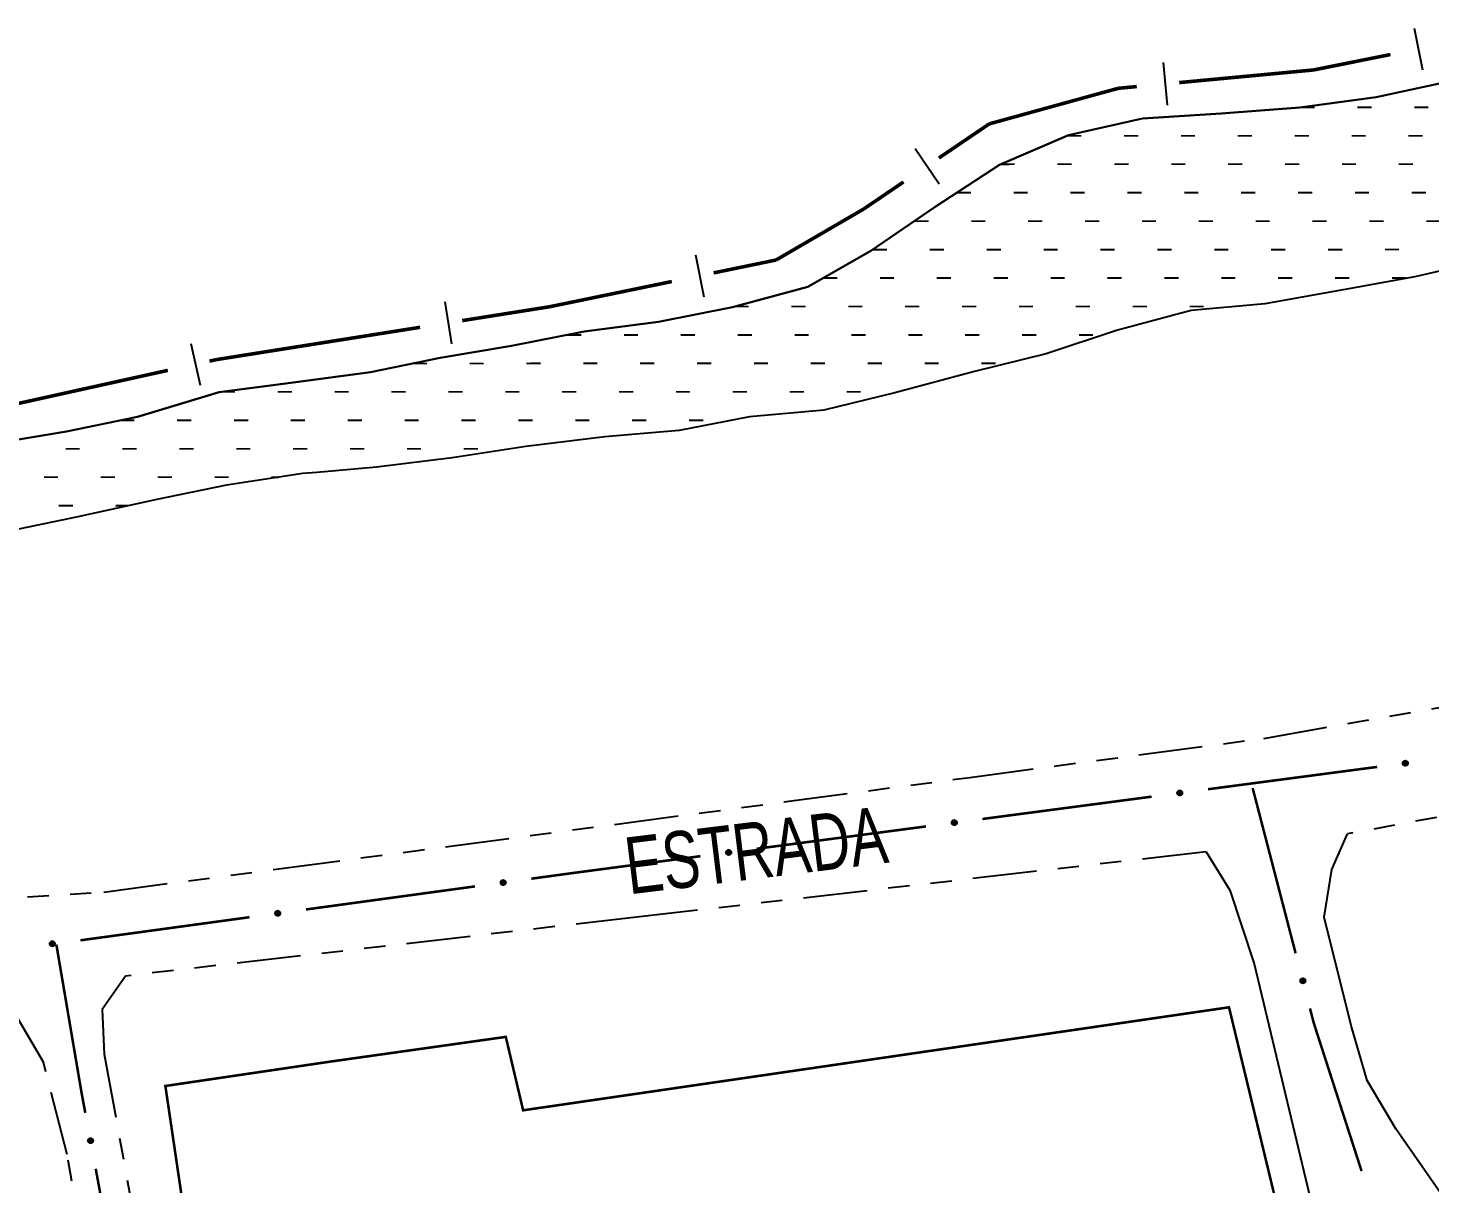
# Model space of a CAD drawing. Extents: x 212200 to 214553, y 4880545 to 4882659.
# Drawn here: x 212911.9 to 213010.5, y 4882008.8 to 4882090 of the extents above; entities that cross this region are included whole.
import ezdxf

# ---------------------------------------------------------------- set-up
doc = ezdxf.new("R2010")
doc.units = 0
doc.header["$LTSCALE"] = 1.5
doc.header["$MEASUREMENT"] = 0
doc.linetypes.add('TRACO_00', pattern=[10, -10])
doc.linetypes.add('TRACO_25', pattern=[8, 3, -1, 1, -1, 1, -1])
for name, color, linetype in [('HD-CURSO-PERENE', 170, 'CONTINUOUS'), ('HD-PRAIA', 251, 'CONTINUOUS'), ('LM-LIM-SETORES-BAIRROS', 250, 'CONTINUOUS'), ('RU-QUADRA', 210, 'CONTINUOUS'), ('SV-EIXO-ROD-ESTR', 7, 'CONTINUOUS'), ('SV-EIXO-RUA-N-PAV', 6, 'CONTINUOUS'), ('SV-EIXO-RUA-PAV', 20, 'CONTINUOUS'), ('SV-EST-M-N-PAV', 20, 'CONTINUOUS'), ('SV-RUA-NAO-PAV', 7, 'CONTINUOUS'), ('SV-RUA-PAVIM', 7, 'CONTINUOUS'), ('SV-TXT-EST-M-N-PAV', 7, 'CONTINUOUS')]:
    doc.layers.add(name, color=color, linetype=linetype)
doc.styles.add('ARIAL', font='ARIAL.SHX')

# ---------------------------------------------------------------- blocks, each defined once
blk = doc.blocks.new('*X1')
at = {"layer": 'HD-PRAIA', "const_width": 0.13}
for points in [[(213001.389184, 4882084.476686), (213002.389184, 4882084.476751)], [(213005.389184, 4882084.476946), (213006.389184, 4882084.477011)], [(213009.389184, 4882084.477206), (213010.389184, 4882084.47727)], [(212984.978126, 4882082.476489), (212985.978126, 4882082.476548)], [(212988.978126, 4882082.476726), (212989.978126, 4882082.476786)], [(212992.978126, 4882082.476964), (212993.978126, 4882082.477023)], [(212996.978126, 4882082.477201), (212997.978126, 4882082.47726)], [(213000.978126, 4882082.477438), (213001.978126, 4882082.477497)], [(213004.978126, 4882082.477675), (213005.978126, 4882082.477735)], [(213008.978126, 4882082.477913), (213009.978126, 4882082.477972)], [(212980.295247, 4882080.476409), (212981.295247, 4882080.476469)], [(212984.295247, 4882080.476648), (212985.295247, 4882080.476707)], [(212988.295247, 4882080.476886), (212989.295247, 4882080.476946)], [(212992.295246, 4882080.477125), (212993.295246, 4882080.477185)], [(212996.295246, 4882080.477364), (212997.295246, 4882080.477423)], [(213000.295246, 4882080.477602), (213001.295246, 4882080.477662)], [(213004.295246, 4882080.477841), (213005.295246, 4882080.477901)], [(213008.295246, 4882080.47808), (213009.295246, 4882080.478139)], [(212977.211446, 4882078.476345), (212978.211446, 4882078.476406)], [(212981.211446, 4882078.476588), (212982.211446, 4882078.476648)], [(212985.211446, 4882078.47683), (212986.211446, 4882078.476891)], [(212989.211446, 4882078.477073), (212990.211446, 4882078.477133)], [(212993.211446, 4882078.477315), (212994.211446, 4882078.477376)], [(212997.211446, 4882078.477557), (212998.211446, 4882078.477618)], [(213001.211446, 4882078.4778), (213002.211446, 4882078.47786)], [(213005.211446, 4882078.478042), (213006.211446, 4882078.478103)], [(213009.211446, 4882078.478285), (213010.211446, 4882078.478345)], [(212974.229753, 4882076.476283), (212975.229753, 4882076.476345)], [(212978.229753, 4882076.476534), (212979.229753, 4882076.476597)], [(212982.229753, 4882076.476786), (212983.229753, 4882076.476849)], [(212986.229753, 4882076.477038), (212987.229753, 4882076.477101)], [(212990.229753, 4882076.47729), (212991.229753, 4882076.477353)], [(212994.229753, 4882076.477541), (212995.229753, 4882076.477604)], [(212998.229753, 4882076.477793), (212999.229753, 4882076.477856)], [(213002.229753, 4882076.478045), (213003.229753, 4882076.478108)], [(213006.229753, 4882076.478297), (213007.229753, 4882076.47836)], [(213010.229753, 4882076.478549), (213011.229753, 4882076.478611)], [(212971.319985, 4882074.47622), (212972.319985, 4882074.476287)], [(212975.319985, 4882074.476486), (212976.319985, 4882074.476553)], [(212979.319985, 4882074.476752), (212980.319985, 4882074.476818)], [(212983.319985, 4882074.477018), (212984.319985, 4882074.477084)], [(212987.319985, 4882074.477284), (212988.319985, 4882074.47735)], [(212991.319985, 4882074.477549), (212992.319985, 4882074.477616)], [(212995.319985, 4882074.477815), (212996.319985, 4882074.477882)], [(212999.319985, 4882074.478081), (213000.319985, 4882074.478147)], [(213003.319985, 4882074.478347), (213004.319985, 4882074.478413)], [(213007.319985, 4882074.478612), (213008.319985, 4882074.478679)], [(212967.812238, 4882072.476152), (212968.812238, 4882072.476223)], [(212971.812238, 4882072.476434), (212972.812238, 4882072.476505)], [(212975.812238, 4882072.476716), (212976.812238, 4882072.476786)], [(212979.812238, 4882072.476998), (212980.812238, 4882072.477068)], [(212983.812238, 4882072.477279), (212984.812238, 4882072.47735)], [(212987.812238, 4882072.477561), (212988.812238, 4882072.477631)], [(212991.812238, 4882072.477843), (212992.812238, 4882072.477913)], [(212995.812238, 4882072.478124), (212996.812238, 4882072.478195)], [(212999.812238, 4882072.478406), (213000.812238, 4882072.478477)], [(213003.812238, 4882072.478688), (213004.812238, 4882072.478758)], [(213007.812238, 4882072.47897), (213008.812238, 4882072.47904)], [(212961.583386, 4882070.476057), (212962.583386, 4882070.476133)], [(212965.583386, 4882070.476361), (212966.583386, 4882070.476437)], [(212969.583386, 4882070.476666), (212970.583386, 4882070.476742)], [(212973.583386, 4882070.47697), (212974.583386, 4882070.477046)], [(212977.583386, 4882070.477274), (212978.583386, 4882070.47735)], [(212981.583386, 4882070.477579), (212982.583386, 4882070.477655)], [(212985.583386, 4882070.477883), (212986.583386, 4882070.477959)], [(212989.583386, 4882070.478187), (212990.583386, 4882070.478263)], [(212993.583386, 4882070.478492), (212994.583386, 4882070.478568)], [(212949.804063, 4882068.475906), (212950.804063, 4882068.47598)], [(212953.804063, 4882068.4762), (212954.804063, 4882068.476274)], [(212957.804063, 4882068.476494), (212958.804063, 4882068.476568)], [(212961.804063, 4882068.476789), (212962.804063, 4882068.476862)], [(212965.804063, 4882068.477083), (212966.804063, 4882068.477156)], [(212969.804063, 4882068.477377), (212970.804063, 4882068.47745)], [(212973.804063, 4882068.477671), (212974.804063, 4882068.477744)], [(212977.804063, 4882068.477965), (212978.804063, 4882068.478038)], [(212981.804063, 4882068.478259), (212982.804063, 4882068.478333)], [(212985.804063, 4882068.478553), (212986.804063, 4882068.478627)], [(212938.948085, 4882066.475765), (212939.948085, 4882066.475835)], [(212942.948085, 4882066.476044), (212943.948085, 4882066.476114)], [(212946.948085, 4882066.476324), (212947.948085, 4882066.476394)], [(212950.948085, 4882066.476603), (212951.948085, 4882066.476673)], [(212954.948085, 4882066.476883), (212955.948085, 4882066.476953)], [(212958.948085, 4882066.477162), (212959.948085, 4882066.477232)], [(212962.948085, 4882066.477442), (212963.948085, 4882066.477512)], [(212966.948085, 4882066.477721), (212967.948085, 4882066.477791)], [(212970.948085, 4882066.478001), (212971.948085, 4882066.478071)], [(212974.948085, 4882066.47828), (212975.948085, 4882066.47835)], [(212978.948085, 4882066.47856), (212979.948085, 4882066.47863)], [(212925.461176, 4882064.475597), (212926.461176, 4882064.475662)], [(212929.461176, 4882064.475859), (212930.461176, 4882064.475925)], [(212933.461176, 4882064.476122), (212934.461176, 4882064.476187)], [(212937.461176, 4882064.476384), (212938.461176, 4882064.476449)], [(212941.461176, 4882064.476646), (212942.461176, 4882064.476712)], [(212945.461176, 4882064.476909), (212946.461176, 4882064.476974)], [(212949.461175, 4882064.477171), (212950.461175, 4882064.477236)], [(212953.461175, 4882064.477433), (212954.461175, 4882064.477499)], [(212957.461175, 4882064.477696), (212958.461175, 4882064.477761)], [(212961.461175, 4882064.477958), (212962.461175, 4882064.478023)], [(212965.461175, 4882064.47822), (212966.461175, 4882064.478286)], [(212969.461175, 4882064.478482), (212970.461175, 4882064.478548)], [(212918.38291, 4882062.475493), (212919.38291, 4882062.475562)], [(212922.38291, 4882062.475769), (212923.38291, 4882062.475838)], [(212926.38291, 4882062.476045), (212927.38291, 4882062.476114)], [(212930.38291, 4882062.47632), (212931.38291, 4882062.476389)], [(212934.38291, 4882062.476596), (212935.38291, 4882062.476665)], [(212938.38291, 4882062.476872), (212939.38291, 4882062.476941)], [(212942.38291, 4882062.477148), (212943.38291, 4882062.477217)], [(212946.38291, 4882062.477424), (212947.38291, 4882062.477492)], [(212950.38291, 4882062.477699), (212951.38291, 4882062.477768)], [(212954.38291, 4882062.477975), (212955.38291, 4882062.478044)], [(212958.38291, 4882062.478251), (212959.38291, 4882062.47832)], [(212914.541332, 4882060.475918), (212915.541332, 4882060.47599)], [(212918.541332, 4882060.476206), (212919.541332, 4882060.476278)], [(212922.541332, 4882060.476494), (212923.541332, 4882060.476567)], [(212926.541332, 4882060.476783), (212927.541332, 4882060.476855)], [(212930.541332, 4882060.477071), (212931.541332, 4882060.477143)], [(212934.541332, 4882060.477359), (212935.541332, 4882060.477431)], [(212938.541332, 4882060.477647), (212939.541332, 4882060.477719)], [(212942.541332, 4882060.477936), (212943.541332, 4882060.478008)], [(212913.019926, 4882058.476991), (212914.019926, 4882058.477059)], [(212917.019926, 4882058.477262), (212918.019926, 4882058.47733)], [(212921.019926, 4882058.477534), (212922.019926, 4882058.477601)], [(212925.019926, 4882058.477805), (212926.019926, 4882058.477873)], [(212929.019926, 4882058.478076), (212929.51903, 4882058.475538)], [(212914.052713, 4882056.478135), (212915.052713, 4882056.478191)], [(212918.052713, 4882056.478361), (212918.955883, 4882056.4754)]]:
    blk.add_lwpolyline(points, dxfattribs=at)

msp = doc.modelspace()

# ---------------------------------------------------------------- linework, layer by layer
at = {"layer": 'HD-CURSO-PERENE', "linetype": 'Continuous'}
msp.add_polyline3d([(213012.03, 4882086.35, 2.200891), (213006.71, 4882085.2, 2.200891), (213001.34, 4882084.47, 2.200891), (212995.82, 4882084.05, 2.200891), (212990.28, 4882083.68, 2.200891), (212985.08, 4882082.52, 2.200891), (212980.21, 4882080.44, 2.200891), (212975.69, 4882077.48, 2.200891), (212971.18, 4882074.38, 2.200891), (212966.74, 4882071.87, 2.200891), (212961.45, 4882070.44, 2.200891), (212956.23, 4882069.39, 2.200891), (212951.01, 4882068.71, 2.200891), (212945.91, 4882067.72, 2.200891), (212940.89, 4882066.88, 2.200891), (212935.99, 4882065.86, 2.200891), (212930.39, 4882065.11, 2.200891), (212925.34, 4882064.46, 2.200891), (212919.59, 4882062.73, 2.200891), (212914.61, 4882061.68, 2.200891), (212909.67, 4882060.87, 2.200891)], dxfattribs=at)
at = {"layer": 'HD-PRAIA', "linetype": 'TRACO_00'}
for points in [[(212909.67, 4882060.87, 2.200891), (212914.61, 4882061.68, 2.200891), (212919.59, 4882062.73, 2.200891), (212925.34, 4882064.46, 2.200891), (212930.39, 4882065.11, 2.200891), (212935.99, 4882065.86, 2.200891), (212940.89, 4882066.88, 2.200891), (212945.91, 4882067.72, 2.200891), (212951.01, 4882068.71, 2.200891), (212956.23, 4882069.39, 2.200891), (212961.45, 4882070.44, 2.200891), (212966.74, 4882071.87, 2.200891), (212971.18, 4882074.38, 2.200891), (212975.69, 4882077.48, 2.200891), (212980.21, 4882080.44, 2.200891), (212985.08, 4882082.52, 2.200891), (212990.28, 4882083.68, 2.200891), (212995.82, 4882084.05, 2.200891), (213001.34, 4882084.47, 2.200891), (213006.71, 4882085.2, 2.200891), (213012.03, 4882086.35, 2.200891)], [(213014.313725, 4882073.689736, 2.937335), (213009.424085, 4882072.559807, 2.937335), (213004.384417, 4882071.64987, 2.937335), (212998.874777, 4882070.669939, 2.937335), (212993.705044, 4882070.199987, 2.947424), (212988.455462, 4882068.79007, 2.947424), (212983.495903, 4882067.16016, 2.947424), (212978.456289, 4882065.900236, 2.947424), (212972.856731, 4882064.420324, 2.947424), (212967.867112, 4882063.1804, 2.947424), (212962.63738, 4882062.720448, 2.947424), (212957.687715, 4882061.770512, 2.947424), (212952.467982, 4882061.31056, 2.947424), (212946.898296, 4882060.640618, 2.947424), (212941.738613, 4882059.850677, 2.947424), (212936.408916, 4882059.190733, 2.927247), (212932.202246, 4882058.817188, 2.927247), (212931.229182, 4882058.730781, 2.927247), (212925.869508, 4882057.930842, 2.927247), (212920.949852, 4882056.910909, 2.937335), (212915.41025, 4882055.700987, 2.937335), (212910.100621, 4882054.601059, 2.957512)]]:
    msp.add_polyline3d(points, dxfattribs=at)
at = {"layer": 'LM-LIM-SETORES-BAIRROS'}
for points in [[(213009.380071, 4882090.048827), (213009.968419, 4882087.107085)], [(212991.726254, 4882087.616807), (212992.006277, 4882084.629904)], [(212974.286673, 4882081.593781), (212975.969218, 4882079.110025)], [(212958.832241, 4882074.106149), (212959.438315, 4882071.168008)], [(212941.211752, 4882070.810185), (212941.681495, 4882067.847189)], [(212923.361544, 4882067.885647), (212924.009591, 4882064.956477)]]:
    msp.add_lwpolyline(points, dxfattribs=at)
at = {"layer": 'LM-LIM-SETORES-BAIRROS', "const_width": 0.25}
for points in [[(213007.713084, 4882088.185724), (213002.81018, 4882087.205143)], [(213002.285046, 4882087.100117), (212992.8619, 4882086.216696)], [(213002.81018, 4882087.205143), (213002.285046, 4882087.100117)], [(212988.572218, 4882085.814539), (212980.193085, 4882083.505329)], [(212988.879363, 4882085.843333), (212988.572218, 4882085.814539)], [(212989.874997, 4882085.936674), (212988.879363, 4882085.843333)], [(212979.501754, 4882083.314805), (212975.955864, 4882080.912751)], [(212980.193085, 4882083.505329), (212979.501754, 4882083.314805)], [(212973.472108, 4882079.230206), (212970.988352, 4882077.547662)], [(212970.645552, 4882077.315443), (212964.951951, 4882074.005209)], [(212970.988352, 4882077.547662), (212970.645552, 4882077.315443)], [(212964.503348, 4882073.744394), (212960.114658, 4882072.839103)], [(212964.951951, 4882074.005209), (212964.503348, 4882073.744394)], [(212957.176517, 4882072.233029), (212949.341474, 4882070.616832)], [(212948.576469, 4882070.459029), (212942.434289, 4882069.485268)], [(212949.341474, 4882070.616832), (212948.576469, 4882070.459029)], [(212939.471294, 4882069.015525), (212925.643982, 4882066.82339)], [(212925.150388, 4882066.745138), (212924.661957, 4882066.637078)], [(212925.643982, 4882066.82339), (212925.150388, 4882066.745138)], [(212921.732787, 4882065.989031), (212909.039718, 4882063.18083)]]:
    msp.add_lwpolyline(points, dxfattribs=at)
at = {"layer": 'RU-QUADRA', "linetype": 'Continuous', "const_width": 0.18, "flags": 128}
msp.add_lwpolyline([(213102.179297, 4881570.507812), (213079.254985, 4881667.304371), (213069.1, 4881711.74), (213064.59, 4881730.87), (213048.17, 4881799.01), (213040.78, 4881829.77), (213014.41, 4881945.52), (213009.95, 4881964.98), (212996.36, 4882021.22), (212961.6, 4882016.15), (212946.72, 4882013.98), (212945.5, 4882019.14), (212933.14, 4882017.4), (212921.56, 4882015.69), (212925.05, 4881992.09), (212926.11, 4881985.75), (212938.3, 4881912.42), (212951.77, 4881838.36), (212961.95, 4881786.32), (212974.61, 4881711.7), (212979.76, 4881681.29), (212985.16, 4881649.49), (213002.00624, 4881550.149158)], dxfattribs=at)
at = {"layer": 'SV-EIXO-ROD-ESTR', "const_width": 0.18}
for points in [[(213006.777926, 4882038.115732), (212994.880872, 4882036.547256)], [(212990.915188, 4882036.024431), (212979.018134, 4882034.455956)], [(212975.05245, 4882033.93313), (212963.155396, 4882032.364655)], [(212959.189712, 4882031.84183), (212951.258343, 4882030.796179)], [(212950.311453, 4882030.671345), (212947.294547, 4882030.259279)], [(212951.258343, 4882030.796179), (212950.311453, 4882030.671345)], [(212943.331344, 4882029.717964), (212931.441735, 4882028.094017)], [(212927.478532, 4882027.552701), (212915.588924, 4882025.928754)]]:
    msp.add_lwpolyline(points, dxfattribs=at)
at = {"layer": 'SV-EIXO-ROD-ESTR'}
for points in [[(213008.917604, 4882038.286789), (213008.888391, 4882038.247564), (213008.855262, 4882038.219826), (213008.820972, 4882038.204643), (213008.787173, 4882038.199128), (213008.75196, 4882038.197381), (213008.716068, 4882038.203452), (213008.677725, 4882038.219013), (213008.638172, 4882038.248043), (213008.611987, 4882038.283847), (213008.595304, 4882038.316668), (213008.587524, 4882038.351581), (213008.586399, 4882038.385818), (213008.593938, 4882038.422891), (213008.610088, 4882038.461594), (213008.640241, 4882038.50066), (213008.672906, 4882038.527631), (213008.706458, 4882038.541445), (213008.741606, 4882038.549044), (213008.777578, 4882038.550398), (213008.812775, 4882038.544235), (213008.851714, 4882038.527905), (213008.889878, 4882038.497633), (213008.91715, 4882038.465361), (213008.931431, 4882038.432012), (213008.938134, 4882038.397239), (213008.940316, 4882038.361942), (213008.935716, 4882038.325609), (213008.917604, 4882038.286789)], [(212993.054866, 4882036.195488), (212993.025653, 4882036.156263), (212992.992524, 4882036.128525), (212992.958234, 4882036.113343), (212992.924435, 4882036.107827), (212992.889221, 4882036.10608), (212992.85333, 4882036.112151), (212992.814987, 4882036.127713), (212992.775433, 4882036.156742), (212992.749249, 4882036.192546), (212992.732566, 4882036.225367), (212992.724786, 4882036.26028), (212992.723661, 4882036.294517), (212992.7312, 4882036.33159), (212992.74735, 4882036.370293), (212992.777502, 4882036.409359), (212992.810167, 4882036.43633), (212992.84372, 4882036.450144), (212992.878868, 4882036.457743), (212992.91484, 4882036.459097), (212992.950037, 4882036.452934), (212992.988976, 4882036.436604), (212993.02714, 4882036.406332), (212993.054412, 4882036.37406), (212993.068693, 4882036.340711), (212993.075396, 4882036.305939), (212993.077578, 4882036.270641), (212993.072978, 4882036.234308), (212993.054866, 4882036.195488)], [(212977.192128, 4882034.104187), (212977.162914, 4882034.064962), (212977.129786, 4882034.037224), (212977.095496, 4882034.022042), (212977.061697, 4882034.016527), (212977.026483, 4882034.014779), (212976.990592, 4882034.02085), (212976.952249, 4882034.036412), (212976.912695, 4882034.065441), (212976.886511, 4882034.101245), (212976.869828, 4882034.134066), (212976.862048, 4882034.168979), (212976.860923, 4882034.203216), (212976.868462, 4882034.240289), (212976.884612, 4882034.278992), (212976.914764, 4882034.318058), (212976.947429, 4882034.345029), (212976.980982, 4882034.358843), (212977.01613, 4882034.366443), (212977.052102, 4882034.367796), (212977.087299, 4882034.361634), (212977.126237, 4882034.345303), (212977.164402, 4882034.315032), (212977.191674, 4882034.282759), (212977.205955, 4882034.24941), (212977.212658, 4882034.214638), (212977.21484, 4882034.17934), (212977.210239, 4882034.143007), (212977.192128, 4882034.104187)], [(212961.32939, 4882032.012886), (212961.300176, 4882031.973661), (212961.267048, 4882031.945923), (212961.232758, 4882031.930741), (212961.198959, 4882031.925226), (212961.163745, 4882031.923478), (212961.127854, 4882031.929549), (212961.089511, 4882031.945111), (212961.049957, 4882031.97414), (212961.023773, 4882032.009945), (212961.00709, 4882032.042766), (212960.99931, 4882032.077678), (212960.998185, 4882032.111915), (212961.005724, 4882032.148988), (212961.021874, 4882032.187691), (212961.052026, 4882032.226757), (212961.084691, 4882032.253728), (212961.118243, 4882032.267542), (212961.153392, 4882032.275142), (212961.189363, 4882032.276495), (212961.224561, 4882032.270333), (212961.263499, 4882032.254002), (212961.301663, 4882032.223731), (212961.328936, 4882032.191458), (212961.343217, 4882032.158109), (212961.34992, 4882032.123337), (212961.352102, 4882032.088039), (212961.347501, 4882032.051706), (212961.32939, 4882032.012886)], [(212945.470201, 4882029.898998), (212945.441171, 4882029.859637), (212945.408172, 4882029.831745), (212945.373953, 4882029.816403), (212945.34018, 4882029.81073), (212945.304975, 4882029.808818), (212945.269056, 4882029.814722), (212945.230641, 4882029.830104), (212945.190952, 4882029.858949), (212945.164601, 4882029.894631), (212945.147765, 4882029.927374), (212945.139822, 4882029.96225), (212945.138538, 4882029.996481), (212945.145904, 4882030.033589), (212945.161873, 4882030.072367), (212945.191843, 4882030.111573), (212945.224382, 4882030.138696), (212945.257869, 4882030.152667), (212945.292982, 4882030.16043), (212945.328947, 4882030.161951), (212945.364173, 4882030.155953), (212945.403187, 4882030.139804), (212945.441492, 4882030.109711), (212945.468914, 4882030.077566), (212945.483351, 4882030.044284), (212945.490216, 4882030.009543), (212945.492562, 4882029.974256), (212945.488131, 4882029.937902), (212945.470201, 4882029.898998)], [(212929.61739, 4882027.733735), (212929.588359, 4882027.694375), (212929.55536, 4882027.666482), (212929.521142, 4882027.65114), (212929.487369, 4882027.645468), (212929.452164, 4882027.643556), (212929.416244, 4882027.649459), (212929.377829, 4882027.664842), (212929.338141, 4882027.693686), (212929.311789, 4882027.729369), (212929.294953, 4882027.762111), (212929.287011, 4882027.796987), (212929.285726, 4882027.831218), (212929.293092, 4882027.868327), (212929.309061, 4882027.907104), (212929.339031, 4882027.946311), (212929.37157, 4882027.973434), (212929.405058, 4882027.987404), (212929.44017, 4882027.995167), (212929.476135, 4882027.996688), (212929.511361, 4882027.99069), (212929.550375, 4882027.974542), (212929.58868, 4882027.944448), (212929.616102, 4882027.912304), (212929.630539, 4882027.879021), (212929.637404, 4882027.844281), (212929.639751, 4882027.808994), (212929.63532, 4882027.77264), (212929.61739, 4882027.733735)], [(212913.754353, 4882025.582431), (212913.722256, 4882025.545529), (212913.687124, 4882025.520376), (212913.651784, 4882025.507831), (212913.617664, 4882025.504889), (212913.582419, 4882025.50581), (212913.54709, 4882025.514579), (212913.510034, 4882025.532997), (212913.47279, 4882025.564935), (212913.449389, 4882025.602618), (212913.435237, 4882025.636607), (212913.43012, 4882025.672008), (212913.431589, 4882025.706232), (212913.441911, 4882025.742629), (212913.460942, 4882025.779999), (212913.493963, 4882025.816672), (212913.528575, 4882025.841095), (212913.563076, 4882025.852331), (212913.598699, 4882025.85725), (212913.63467, 4882025.855878), (212913.6693, 4882025.84707), (212913.706892, 4882025.827841), (212913.742656, 4882025.794769), (212913.767409, 4882025.760526), (212913.779127, 4882025.726192), (212913.783179, 4882025.691012), (212913.782685, 4882025.655651), (212913.775349, 4882025.61977), (212913.754353, 4882025.582431)]]:
    msp.add_lwpolyline(points, close=True, dxfattribs=at)
for points in [[(213008.91715, 4882038.465361), (213008.586399, 4882038.385818)], [(213008.931431, 4882038.432012), (213008.587524, 4882038.351581)], [(213008.920749, 4882038.448995), (213008.589888, 4882038.369591)], [(213008.932151, 4882038.414714), (213008.592816, 4882038.336945)], [(213008.889878, 4882038.497633), (213008.593938, 4882038.422891)], [(213008.901231, 4882038.482207), (213008.594721, 4882038.406013)], [(213008.938134, 4882038.397239), (213008.595304, 4882038.316668)], [(213008.867189, 4882038.51075), (213008.604965, 4882038.443148)], [(213008.935613, 4882038.378009), (213008.60881, 4882038.29914)], [(213008.851714, 4882038.527905), (213008.610088, 4882038.461594)], [(213008.940316, 4882038.361942), (213008.611987, 4882038.283847)], [(213008.933308, 4882038.343297), (213008.629681, 4882038.266107)], [(213008.827096, 4882038.532991), (213008.632795, 4882038.482601)], [(213008.935716, 4882038.325609), (213008.638172, 4882038.248043)], [(213008.812775, 4882038.544235), (213008.640241, 4882038.50066)], [(213008.925591, 4882038.307872), (213008.661197, 4882038.235854)], [(213008.790957, 4882038.546119), (213008.66287, 4882038.515469)], [(213008.777578, 4882038.550398), (213008.672906, 4882038.527631)], [(213008.917604, 4882038.286789), (213008.677725, 4882038.219013)], [(213008.900823, 4882038.266069), (213008.704174, 4882038.212617)], [(213008.888391, 4882038.247564), (213008.716068, 4882038.203452)], [(213008.869574, 4882038.23167), (213008.742661, 4882038.202551)], [(213008.855262, 4882038.219826), (213008.75196, 4882038.197381)], [(212993.054412, 4882036.37406), (212992.723661, 4882036.294517)], [(212993.068693, 4882036.340711), (212992.724786, 4882036.26028)], [(212993.058011, 4882036.357694), (212992.72715, 4882036.27829)], [(212993.069413, 4882036.323413), (212992.730078, 4882036.245644)], [(212993.02714, 4882036.406332), (212992.7312, 4882036.33159)], [(212993.038493, 4882036.390906), (212992.731983, 4882036.314712)], [(212993.075396, 4882036.305939), (212992.732566, 4882036.225367)], [(212993.004451, 4882036.41945), (212992.742226, 4882036.351847)], [(212993.072875, 4882036.286709), (212992.746072, 4882036.207839)], [(212992.988976, 4882036.436604), (212992.74735, 4882036.370293)], [(212993.077578, 4882036.270641), (212992.749249, 4882036.192546)], [(212993.07057, 4882036.251996), (212992.766943, 4882036.174806)], [(212992.964358, 4882036.44169), (212992.770057, 4882036.3913)], [(212993.072978, 4882036.234308), (212992.775433, 4882036.156742)], [(212992.950037, 4882036.452934), (212992.777502, 4882036.409359)], [(212993.062853, 4882036.216571), (212992.798458, 4882036.144553)], [(212992.928219, 4882036.454818), (212992.800132, 4882036.424168)], [(212992.91484, 4882036.459097), (212992.810167, 4882036.43633)], [(212993.054866, 4882036.195488), (212992.814987, 4882036.127713)], [(212993.038085, 4882036.174768), (212992.841435, 4882036.121316)], [(212993.025653, 4882036.156263), (212992.85333, 4882036.112151)], [(212993.006836, 4882036.140369), (212992.879923, 4882036.11125)], [(212992.992524, 4882036.128525), (212992.889221, 4882036.10608)], [(212977.191674, 4882034.282759), (212976.860923, 4882034.203216)], [(212977.205955, 4882034.24941), (212976.862048, 4882034.168979)], [(212977.195273, 4882034.266394), (212976.864412, 4882034.186989)], [(212977.206674, 4882034.232112), (212976.867339, 4882034.154343)], [(212977.164402, 4882034.315032), (212976.868462, 4882034.240289)], [(212977.175755, 4882034.299605), (212976.869244, 4882034.223411)], [(212977.212658, 4882034.214638), (212976.869828, 4882034.134066)], [(212977.141713, 4882034.328149), (212976.879488, 4882034.260546)], [(212977.210137, 4882034.195408), (212976.883334, 4882034.116538)], [(212977.126237, 4882034.345303), (212976.884612, 4882034.278992)], [(212977.21484, 4882034.17934), (212976.886511, 4882034.101245)], [(212977.207832, 4882034.160696), (212976.904205, 4882034.083505)], [(212977.10162, 4882034.35039), (212976.907319, 4882034.3)], [(212977.210239, 4882034.143007), (212976.912695, 4882034.065441)], [(212977.087299, 4882034.361634), (212976.914764, 4882034.318058)], [(212977.200115, 4882034.12527), (212976.93572, 4882034.053252)], [(212977.065481, 4882034.363517), (212976.937394, 4882034.332867)], [(212977.052102, 4882034.367796), (212976.947429, 4882034.345029)], [(212977.192128, 4882034.104187), (212976.952249, 4882034.036412)], [(212977.175347, 4882034.083467), (212976.978697, 4882034.030015)], [(212977.162914, 4882034.064962), (212976.990592, 4882034.02085)], [(212977.144098, 4882034.049068), (212977.017185, 4882034.019949)], [(212977.129786, 4882034.037224), (212977.026483, 4882034.014779)], [(212961.328936, 4882032.191458), (212960.998185, 4882032.111915)], [(212961.343217, 4882032.158109), (212960.99931, 4882032.077678)], [(212961.332535, 4882032.175093), (212961.001674, 4882032.095688)], [(212961.343936, 4882032.140811), (212961.004601, 4882032.063042)], [(212961.301663, 4882032.223731), (212961.005724, 4882032.148988)], [(212961.313017, 4882032.208304), (212961.006506, 4882032.13211)], [(212961.34992, 4882032.123337), (212961.00709, 4882032.042766)], [(212961.278975, 4882032.236848), (212961.01675, 4882032.169245)], [(212961.347399, 4882032.104107), (212961.020596, 4882032.025237)], [(212961.263499, 4882032.254002), (212961.021874, 4882032.187691)], [(212961.352102, 4882032.088039), (212961.023773, 4882032.009945)], [(212961.345094, 4882032.069395), (212961.041467, 4882031.992204)], [(212961.238881, 4882032.259089), (212961.044581, 4882032.208699)], [(212961.347501, 4882032.051706), (212961.049957, 4882031.97414)], [(212961.224561, 4882032.270333), (212961.052026, 4882032.226757)], [(212961.337377, 4882032.033969), (212961.072982, 4882031.961951)], [(212961.202742, 4882032.272217), (212961.074656, 4882032.241567)], [(212961.189363, 4882032.276495), (212961.084691, 4882032.253728)], [(212961.32939, 4882032.012886), (212961.089511, 4882031.945111)], [(212961.312609, 4882031.992166), (212961.115959, 4882031.938714)], [(212961.300176, 4882031.973661), (212961.127854, 4882031.929549)], [(212961.28136, 4882031.957767), (212961.154447, 4882031.928649)], [(212961.267048, 4882031.945923), (212961.163745, 4882031.923478)], [(212945.468914, 4882030.077566), (212945.138538, 4882029.996481)], [(212945.483351, 4882030.044284), (212945.139822, 4882029.96225)], [(212945.47259, 4882030.061217), (212945.142102, 4882029.980271)], [(212945.484151, 4882030.026989), (212945.145182, 4882029.947639)], [(212945.441492, 4882030.109711), (212945.145904, 4882030.033589)], [(212945.452917, 4882030.094337), (212945.146765, 4882030.016714)], [(212945.490216, 4882030.009543), (212945.147765, 4882029.927374)], [(212945.418742, 4882030.122722), (212945.156836, 4882030.053897)], [(212945.403187, 4882030.139804), (212945.161873, 4882030.072367)], [(212945.378546, 4882030.144776), (212945.184482, 4882030.09348)], [(212945.364173, 4882030.155953), (212945.191843, 4882030.111573)], [(212945.342346, 4882030.157735), (212945.214403, 4882030.126488)], [(212945.328947, 4882030.161951), (212945.224382, 4882030.138696)], [(212945.487785, 4882029.990302), (212945.161353, 4882029.909909)], [(212945.492562, 4882029.974256), (212945.164601, 4882029.894631)], [(212945.485641, 4882029.955579), (212945.182378, 4882029.876974)], [(212945.488131, 4882029.937902), (212945.190952, 4882029.858949)], [(212945.47809, 4882029.920118), (212945.214034, 4882029.846867)], [(212945.470201, 4882029.898998), (212945.230641, 4882029.830104)], [(212945.453517, 4882029.8782), (212945.257119, 4882029.823831)], [(212945.441171, 4882029.859637), (212945.269056, 4882029.814722)], [(212945.422428, 4882029.843656), (212945.295653, 4882029.813945)], [(212945.408172, 4882029.831745), (212945.304975, 4882029.808818)], [(212929.616102, 4882027.912304), (212929.285726, 4882027.831218)], [(212929.630539, 4882027.879021), (212929.287011, 4882027.796987)], [(212929.619778, 4882027.895955), (212929.289291, 4882027.815008)], [(212929.631339, 4882027.861727), (212929.292371, 4882027.782376)], [(212929.58868, 4882027.944448), (212929.293092, 4882027.868327)], [(212929.600105, 4882027.929075), (212929.293953, 4882027.851452)], [(212929.637404, 4882027.844281), (212929.294953, 4882027.762111)], [(212929.56593, 4882027.95746), (212929.304024, 4882027.888634)], [(212929.634973, 4882027.825039), (212929.308542, 4882027.744646)], [(212929.550375, 4882027.974542), (212929.309061, 4882027.907104)], [(212929.639751, 4882027.808994), (212929.311789, 4882027.729369)], [(212929.63283, 4882027.790317), (212929.329566, 4882027.711711)], [(212929.525734, 4882027.979513), (212929.33167, 4882027.928218)], [(212929.63532, 4882027.77264), (212929.338141, 4882027.693686)], [(212929.511361, 4882027.99069), (212929.339031, 4882027.946311)], [(212929.625278, 4882027.754855), (212929.361222, 4882027.681605)], [(212929.489534, 4882027.992472), (212929.361591, 4882027.961225)], [(212929.476135, 4882027.996688), (212929.37157, 4882027.973434)], [(212929.61739, 4882027.733735), (212929.377829, 4882027.664842)], [(212929.600705, 4882027.712938), (212929.404307, 4882027.658569)], [(212929.588359, 4882027.694375), (212929.416244, 4882027.649459)], [(212929.569617, 4882027.678393), (212929.442842, 4882027.648683)], [(212929.55536, 4882027.666482), (212929.452164, 4882027.643556)], [(212913.779127, 4882025.726192), (212913.43012, 4882025.672008)], [(212913.767409, 4882025.760526), (212913.431589, 4882025.706232)], [(212913.76976, 4882025.743935), (212913.43384, 4882025.689788)], [(212913.778535, 4882025.708889), (212913.434289, 4882025.657014)], [(212913.783179, 4882025.691012), (212913.435237, 4882025.636607)], [(212913.75281, 4882025.778528), (212913.441414, 4882025.725739)], [(212913.742656, 4882025.794769), (212913.441911, 4882025.742629)], [(212913.779211, 4882025.672028), (212913.447378, 4882025.618107)], [(212913.782685, 4882025.655651), (212913.449389, 4882025.602618)], [(212913.721025, 4882025.809565), (212913.454438, 4882025.761993)], [(212913.706892, 4882025.827841), (212913.460942, 4882025.779999)], [(212913.774287, 4882025.63759), (212913.465691, 4882025.58359)], [(212913.775349, 4882025.61977), (212913.47279, 4882025.564935)], [(212913.682729, 4882025.834775), (212913.485173, 4882025.799228)], [(212913.6693, 4882025.84707), (212913.493963, 4882025.816672)], [(212913.763912, 4882025.60285), (212913.494827, 4882025.551039)], [(212913.754353, 4882025.582431), (212913.510034, 4882025.532997)], [(212913.647687, 4882025.850599), (212913.517648, 4882025.829727)], [(212913.63467, 4882025.855878), (212913.528575, 4882025.841095)], [(212913.736053, 4882025.56304), (212913.535923, 4882025.524618)], [(212913.722256, 4882025.545529), (212913.54709, 4882025.514579)], [(212913.70229, 4882025.531104), (212913.573539, 4882025.51167)], [(212913.687124, 4882025.520376), (212913.582419, 4882025.50581)]]:
    msp.add_lwpolyline(points, dxfattribs=at)
at = {"layer": 'SV-EIXO-RUA-N-PAV', "const_width": 0.18}
for points in [[(212913.894463, 4882025.62998), (212915.570418, 4882015.771421)], [(212915.570418, 4882015.771421), (212915.660499, 4882015.24153)], [(212915.660499, 4882015.24153), (212915.928265, 4882013.803745)], [(212916.660612, 4882009.871358), (212918.857654, 4881998.074197)]]:
    msp.add_lwpolyline(points, dxfattribs=at)
at = {"layer": 'SV-EIXO-RUA-N-PAV'}
msp.add_lwpolyline([(212916.376352, 4882011.998958), (212916.417071, 4882011.971865), (212916.446526, 4882011.940253), (212916.463505, 4882011.906817), (212916.470805, 4882011.873358), (212916.474417, 4882011.838286), (212916.470257, 4882011.802123), (212916.45675, 4882011.763009), (212916.429859, 4882011.721972), (212916.395493, 4882011.693926), (212916.363603, 4882011.675526), (212916.329152, 4882011.665906), (212916.295023, 4882011.662968), (212916.257602, 4882011.668531), (212916.218097, 4882011.682606), (212916.177487, 4882011.710645), (212916.148822, 4882011.741834), (212916.133249, 4882011.774606), (212916.123797, 4882011.809302), (212916.120538, 4882011.845152), (212916.124826, 4882011.880626), (212916.139069, 4882011.920376), (212916.167274, 4882011.960091), (212916.198055, 4882011.989036), (212916.2306, 4882012.005066), (212916.264968, 4882012.013602), (212916.300101, 4882012.017653), (212916.336626, 4882012.014985), (212916.376352, 4882011.998958)], close=True, dxfattribs=at)
for points in [[(212916.120538, 4882011.845152), (212916.148822, 4882011.741834)], [(212916.124101, 4882011.858739), (212916.161499, 4882011.732457)], [(212916.124826, 4882011.880626), (212916.177487, 4882011.710645)], [(212916.135294, 4882011.895523), (212916.195915, 4882011.704167)], [(212916.139069, 4882011.920376), (212916.218097, 4882011.682606)], [(212916.155378, 4882011.936739), (212916.236789, 4882011.678467)], [(212916.167274, 4882011.960091), (212916.257602, 4882011.668531)], [(212916.182077, 4882011.972247), (212916.274415, 4882011.670207)], [(212916.198055, 4882011.989036), (212916.295023, 4882011.662968)], [(212916.214207, 4882011.993498), (212916.311042, 4882011.667312)], [(212916.2306, 4882012.005066), (212916.329152, 4882011.665906)], [(212916.247836, 4882012.006701), (212916.343487, 4882011.671966)], [(212916.264968, 4882012.013602), (212916.363603, 4882011.675526)], [(212916.284305, 4882012.012105), (212916.38039, 4882011.689943)], [(212916.300101, 4882012.017653), (212916.395493, 4882011.693926)], [(212916.31909, 4882012.011643), (212916.41227, 4882011.712536)], [(212916.336626, 4882012.014985), (212916.429859, 4882011.721972)], [(212916.354875, 4882012.005816), (212916.44081, 4882011.745611)], [(212916.376352, 4882011.998958), (212916.45675, 4882011.763009)], [(212916.397932, 4882011.983299), (212916.461736, 4882011.78976)], [(212916.417071, 4882011.971865), (212916.470257, 4882011.802123)], [(212916.43394, 4882011.953917), (212916.469746, 4882011.828727)], [(212916.446526, 4882011.940253), (212916.474417, 4882011.838286)]]:
    msp.add_lwpolyline(points, dxfattribs=at)
at = {"layer": 'SV-EIXO-RUA-PAV', "const_width": 0.18}
for points in [[(212998.023001, 4882036.626264), (213001.045587, 4882025.013169)], [(213002.053116, 4882021.142138), (213002.304998, 4882020.17438)], [(213002.304998, 4882020.17438), (213002.323377, 4882020.103767)], [(213002.323377, 4882020.103767), (213005.685094, 4882009.706703)]]:
    msp.add_lwpolyline(points, dxfattribs=at)
at = {"layer": 'SV-EIXO-RUA-PAV'}
msp.add_lwpolyline([(213001.619692, 4882023.244429), (213001.662218, 4882023.220272), (213001.693827, 4882023.190814), (213001.713119, 4882023.158656), (213001.722757, 4882023.125794), (213001.728831, 4882023.091064), (213001.727229, 4882023.054698), (213001.716511, 4882023.01473), (213001.692577, 4882022.9719), (213001.660272, 4882022.941503), (213001.629757, 4882022.920903), (213001.596069, 4882022.90888), (213001.562232, 4882022.903545), (213001.524512, 4882022.906458), (213001.484114, 4882022.917715), (213001.44163, 4882022.942824), (213001.410839, 4882022.971916), (213001.392996, 4882023.00351), (213001.381123, 4882023.037454), (213001.375348, 4882023.072985), (213001.377126, 4882023.108674), (213001.388533, 4882023.149328), (213001.413871, 4882023.190931), (213001.442537, 4882023.221973), (213001.473872, 4882023.240255), (213001.507553, 4882023.251191), (213001.542313, 4882023.257707), (213001.578936, 4882023.257618), (213001.619692, 4882023.244429)], close=True, dxfattribs=at)
for points in [[(213001.377126, 4882023.108674), (213001.44163, 4882022.942824)], [(213001.386519, 4882023.124271), (213001.460469, 4882022.93766)], [(213001.388533, 4882023.149328), (213001.484114, 4882022.917715)], [(213001.40365, 4882023.166799), (213001.503051, 4882022.914904)], [(213001.413871, 4882023.190931), (213001.524512, 4882022.906458)], [(213001.427781, 4882023.204099), (213001.541166, 4882022.909314)], [(213001.442537, 4882023.221973), (213001.562232, 4882022.903545)], [(213001.458334, 4882023.227561), (213001.577905, 4882022.909007)], [(213001.473872, 4882023.240255), (213001.596069, 4882022.90888)], [(213001.490949, 4882023.2431), (213001.609942, 4882022.915935)], [(213001.507553, 4882023.251191), (213001.629757, 4882022.920903)], [(213001.526947, 4882023.251059), (213001.645487, 4882022.936466)], [(213001.542313, 4882023.257707), (213001.660272, 4882022.941503)], [(213001.561679, 4882023.253049), (213001.675697, 4882022.961249)], [(213001.578936, 4882023.257618), (213001.692577, 4882022.9719)], [(213001.597785, 4882023.249757), (213001.701836, 4882022.996252)], [(213001.619692, 4882023.244429), (213001.716511, 4882023.01473)], [(213001.642322, 4882023.230329), (213001.7196, 4882023.041765)], [(213001.662218, 4882023.220272), (213001.727229, 4882023.054698)], [(213001.680309, 4882023.203557), (213001.724846, 4882023.0812)], [(213001.693827, 4882023.190814), (213001.728831, 4882023.091064)], [(213001.375348, 4882023.072985), (213001.410839, 4882022.971916)], [(213001.377945, 4882023.08679), (213001.424145, 4882022.963456)]]:
    msp.add_lwpolyline(points, dxfattribs=at)
at = {"layer": 'SV-EST-M-N-PAV', "linetype": 'TRACO_25'}
for points in [[(212753.152266, 4882021.274335, 4.248813), (212805.579564, 4882022.522863, 4.844022), (212833.465766, 4882024.220961, 4.844022), (212881.915674, 4882027.171263, 4.844022), (212917.234316, 4882029.321951, 6.145411), (212929.363105, 4882030.927784, 6.145411), (212978.123937, 4882037.383646, 6.145411), (212998.799568, 4882040.121069, 7.013004), (213108.392444, 4882059.379708, 7.56786), (213112.094215, 4882059.933573, 7.56786), (213147.915893, 4882065.29327, 7.56786)], [(213099.448868, 4882050.982447, 7.234946), (213004.702964, 4882033.408323, 7.09371)], [(212994.747938, 4882032.15218, 7.09371), (212954.911025, 4882027.573857, 7.09371), (212918.762292, 4882023.419404, 5.983998), (212917.125613, 4882021.072256, 6.548943)]]:
    msp.add_polyline3d(points, dxfattribs=at)
at = {"layer": 'SV-RUA-NAO-PAV', "linetype": 'TRACO_25'}
for points in [[(212997.248149, 4881362.813699, 15.446812), (212987.938815, 4881409.47444, 15.002928), (212978.449783, 4881469.372282, 14.962574), (212976.228014, 4881481.191859, 15.204693), (212977.766495, 4881490.511505, 15.184517), (212983.305282, 4881496.931235, 15.305576), (212991.484518, 4881499.851079, 15.245047), (212998.00381, 4881502.810931, 15.265223), (213001.342616, 4881509.630659, 15.083633), (212983.988142, 4881606.127196, 14.39763), (212964.150351, 4881724.382943, 13.550214), (212947.034752, 4881827.999215, 11.653616), (212931.481311, 4881917.476, 9.39384), (212914.647304, 4882010.872648, 6.710355), (212912.986348, 4882017.372417, 6.649825), (212911.005889, 4882020.772304, 6.347177), (212907.510475, 4882022.009805, 6.205941)], [(212917.125613, 4882021.072256, 6.548943), (212917.266099, 4882017.932371, 6.891944), (212935.601204, 4881917.175987, 9.676311), (212949.933954, 4881832.399035, 11.996617), (212967.610212, 4881724.44292, 13.590567), (212986.986989, 4881612.766932, 14.639749), (213005.322181, 4881511.450568, 14.821338)]]:
    msp.add_polyline3d(points, dxfattribs=at)
at = {"layer": 'SV-RUA-PAVIM', "linetype": 'Continuous'}
msp.add_polyline3d([(212994.747938, 4882032.15218, 7.194593), (212996.421329, 4882029.451477, 7.436712), (212998.122077, 4882024.271658, 7.598125), (213027.660316, 4881900.836045, 10.140373), (213067.925241, 4881732.18204, 13.429154), (213082.054783, 4881667.924331, 13.792333), (213113.794062, 4881537.32897, 14.155511), (213118.83456, 4881532.949102, 14.155511), (213125.213794, 4881536.30894, 14.155511), (213126.572681, 4881543.088681, 14.155511), (213106.179631, 4881631.225544, 14.216041), (213084.525895, 4881724.042242, 13.772157), (213055.708773, 4881840.178121, 11.673793), (213022.907001, 4881986.932892, 8.485893), (213020.125741, 4881995.632587, 8.304304), (213015.864983, 4882001.492395, 7.981479), (213008.103521, 4882012.672028, 7.719184), (213006.083064, 4882016.071914, 7.719184), (213004.942499, 4882019.951778, 7.658654), (213003.041379, 4882027.551508, 7.376182), (213003.580832, 4882030.911381, 7.275299), (213004.702964, 4882033.408323, 6.952474)], dxfattribs=at)

# ---------------------------------------------------------------- block references
at = {"layer": 'HD-PRAIA'}
msp.add_blockref('*X1', (0, 0), dxfattribs=at)

# ---------------------------------------------------------------- texts
at = {"layer": 'SV-TXT-EST-M-N-PAV', "style": 'ARIAL', "width": 0.7}
msp.add_text('ESTRADA', height=4, rotation=7, dxfattribs=at).set_placement((212954.173768, 4882029.149326))

doc.saveas('drawing.dxf')
